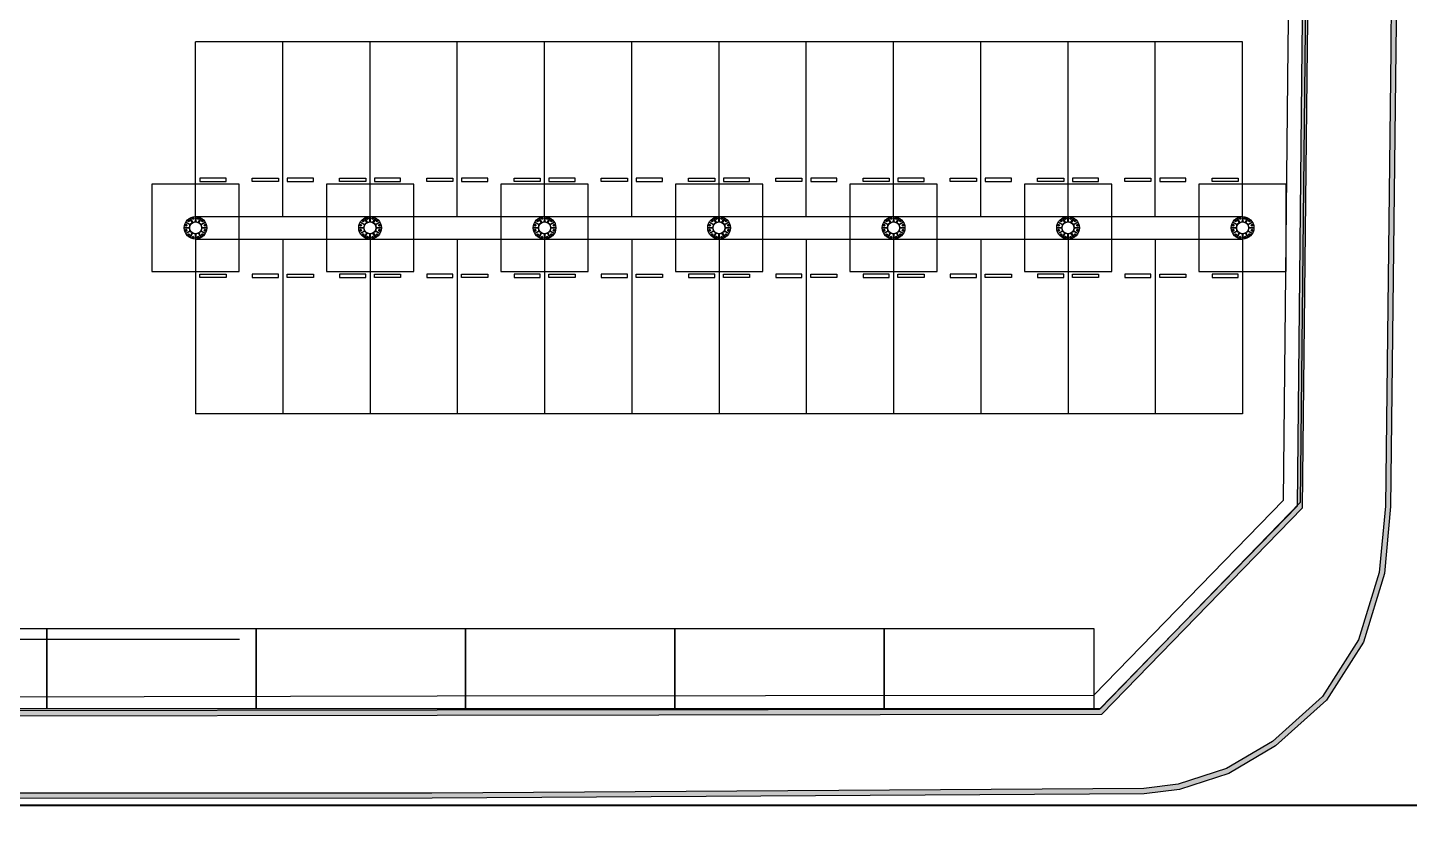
# Model space of a CAD drawing. Header units: millimetres. Extents: x 10297564 to 11610295, y -9287743 to -8409454.
# Drawn here: x 10439877 to 10479468, y -8916134 to -8892861 of the extents above; entities that cross this region are included whole.
import ezdxf

# ---------------------------------------------------------------- set-up
doc = ezdxf.new("R2010")
doc.units = ezdxf.units.MM
doc.header["$LTSCALE"] = 100
doc.linetypes.add('CEN3', pattern=[14, 10, -1.5, 1, -1.5])
doc.layers.add('E-BACK', color=8, linetype='Continuous')
doc.layers.add('LEGEND', color=1, linetype='Continuous')

# ---------------------------------------------------------------- blocks, each defined once
blk = doc.blocks.new('ANCHOR_BOLT-PLAN-M24')
at = {"layer": 'E-BACK'}
for p, q in [((-26, 0), (26, 0)), ((-20, -4), (-18, 3)), ((0, 21), (-18, 10)), ((-18, 10), (-18, -10)), ((-13, 16), (-15, 12)), ((-13, 16), (-6, 17)), ((0, 26), (0, -26)), ((18, 10), (0, 21)), ((7, 20), (3, 19)), ((7, 20), (12, 14)), ((18, -10), (18, 10)), ((20, 4), (18, 7)), ((20, 4), (18, -3)), ((-20, -4), (-18, -7)), ((-18, -10), (0, -21)), ((-7, -20), (-12, -14)), ((-7, -20), (-3, -19)), ((0, -21), (18, -10)), ((13, -16), (6, -17)), ((13, -16), (15, -12))]:
    blk.add_line(p, q, dxfattribs=at)
for radius in [22, 12]:
    blk.add_circle((0, 0), radius, dxfattribs=at)
blk = doc.blocks.new('Arrow_Circle')
blk.add_circle((0, 0), 1)

msp = doc.modelspace()

# ---------------------------------------------------------------- hatches: boundary and pattern name
at = {"layer": 'E-BACK'}
h = msp.add_hatch(color=256, dxfattribs=at)
h.dxf.hatch_style = 1
h.paths.add_polyline_path([(10418572.2, -8914625.2), (10416959.7, -8912616.9), (10417001.9, -8912461.9), (10451613.7, -8912395.1), (10470592, -8912374.1), (10476259.3, -8906553.1), (10476399.4, -8893426), (10476594.8, -8877103.4), (10476805.5, -8860934.7), (10468592, -8853118.2), (10448878, -8853111.4), (10445253.4, -8853037.1), (10445273, -8852913), (10447039.7, -8850898.9), (10447512.2, -8850594.9), (10447809.8, -8850575.3), (10468934, -8850621.4), (10470601, -8850730.4), (10472146.4, -8851157.4), (10473722.2, -8851858.4), (10475254.8, -8852934.4), (10476987.6, -8854677.7), (10478304.7, -8856815.2), (10478993.6, -8858399.6), (10479425.1, -8860899), (10479244.2, -8877289.2), (10479083, -8893505.7), (10478929.7, -8906569.4), (10478754.5, -8908493), (10478149.5, -8910459.3), (10477095.7, -8912116), (10475634.7, -8913426.6), (10474291.3, -8914218.2), (10472878.5, -8914676.3), (10471873.1, -8914800.4), (10451463.6, -8914929.9), (10419302.2, -8914945.6), (10418810.5, -8914769)])
h.paths.add_polyline_path([(10418672.4, -8914510.5), (10417147.8, -8912611.6), (10451613.9, -8912545.1), (10470655.4, -8912524.1), (10476408.7, -8906614.7), (10476549.4, -8893427.7), (10476744.8, -8877105.2), (10476956.3, -8860871.2), (10468651.9, -8852968.2), (10448879.6, -8852961.4), (10445491, -8852891.9), (10447138.5, -8851013.6), (10447560.7, -8850742), (10447814.6, -8850725.3), (10468928.9, -8850771.4), (10470575.8, -8850879), (10472095.7, -8851299), (10473647.9, -8851989.5), (10475157.7, -8853049.6), (10476869, -8854771.2), (10478171.4, -8856884.8), (10478848.9, -8858442.8), (10479274.9, -8860911), (10479094.2, -8877287.7), (10478933.1, -8893504.1), (10478779.8, -8906561.7), (10478606.5, -8908463.8), (10478012.1, -8910395.9), (10476980.2, -8912018.1), (10475545.7, -8913305), (10474229.4, -8914080.6), (10472845.9, -8914529.2), (10471863.4, -8914650.5), (10451463.1, -8914779.9), (10419328.3, -8914795.6), (10418875.3, -8914632.8)], flags=16)

# ---------------------------------------------------------------- linework, layer by layer
for p, q in [((10476832.5, -8860880.6), (10476336.4, -8906458.5)), ((10475999.4, -8893421.5), (10476194.8, -8877098.4)), ((10476399.4, -8893426), (10476594.8, -8877103.4)), ((10476549.4, -8893427.7), (10476744.8, -8877105.2)), ((10479094.2, -8877287.7), (10478933.1, -8893504.1)), ((10479244.2, -8877289.2), (10479083, -8893505.7)), ((10475861, -8906388.8), (10475999.4, -8893421.5)), ((10476259.3, -8906553.1), (10476399.4, -8893426)), ((10476408.7, -8906614.7), (10476549.4, -8893427.7)), ((10478933.1, -8893504.1), (10478779.8, -8906561.7)), ((10479083, -8893505.7), (10478929.7, -8906569.4)), ((10470423, -8911974.3), (10475861, -8906388.8)), ((10470592, -8912374.1), (10476259.3, -8906553.1)), ((10476336.4, -8906458.5), (10470608.4, -8912367.8)), ((10470655.4, -8912524.1), (10476408.7, -8906614.7)), ((10478779.8, -8906561.7), (10478606.5, -8908463.8)), ((10478929.7, -8906569.4), (10478754.5, -8908493)), ((10478606.5, -8908463.8), (10478012.1, -8910395.9)), ((10478754.5, -8908493), (10478149.5, -8910459.3)), ((10478012.1, -8910395.9), (10476980.2, -8912018.1)), ((10478149.5, -8910459.3), (10477095.7, -8912116)), ((10417001.1, -8912061.9), (10451613.1, -8911995.1)), ((10451613.1, -8911995.1), (10470423, -8911974.3)), ((10476980.2, -8912018.1), (10475545.7, -8913305)), ((10477095.7, -8912116), (10475634.7, -8913426.6)), ((10470608.4, -8912367.8), (10404512.7, -8912367.8)), ((10417001.9, -8912461.9), (10451613.7, -8912395.1)), ((10417147.8, -8912611.6), (10451613.9, -8912545.1)), ((10451613.7, -8912395.1), (10470592, -8912374.1)), ((10451613.9, -8912545.1), (10470655.4, -8912524.1)), ((10475545.7, -8913305), (10474229.4, -8914080.6)), ((10475634.7, -8913426.6), (10474291.3, -8914218.2)), ((10474229.4, -8914080.6), (10472845.9, -8914529.2)), ((10472845.9, -8914529.2), (10471863.4, -8914650.5)), ((10474291.3, -8914218.2), (10472878.5, -8914676.3)), ((10451463.6, -8914929.9), (10419302.2, -8914945.6)), ((10451463.1, -8914779.9), (10419328.3, -8914795.6)), ((10471863.4, -8914650.5), (10451463.1, -8914779.9)), ((10471873.1, -8914800.4), (10451463.6, -8914929.9)), ((10472878.5, -8914676.3), (10471873.1, -8914800.4))]:
    msp.add_line(p, q, dxfattribs=at)
at = {"layer": 'E-BACK', "linetype": 'ByBlock', "ltscale": 1.8}
for p, q in [((10447188.4, -8893268.1), (10444688.4, -8893268.1)), ((10444688.4, -8898268.1), (10444688.4, -8893268.1)), ((10447188.4, -8898268.1), (10447188.4, -8893268.1)), ((10449688.4, -8893268.1), (10447188.4, -8893268.1)), ((10447188.4, -8898268.1), (10447188.4, -8893268.1)), ((10449688.4, -8898268.1), (10449688.4, -8893268.1)), ((10452188.4, -8893268.1), (10449688.4, -8893268.1)), ((10449688.4, -8898268.1), (10449688.4, -8893268.1)), ((10452188.4, -8898268.1), (10452188.4, -8893268.1)), ((10454688.4, -8893268.1), (10452188.4, -8893268.1)), ((10452188.4, -8898268.1), (10452188.4, -8893268.1)), ((10454688.4, -8898268.1), (10454688.4, -8893268.1)), ((10457188.4, -8893268.1), (10454688.4, -8893268.1)), ((10454688.4, -8898268.1), (10454688.4, -8893268.1)), ((10457188.4, -8898268.1), (10457188.4, -8893268.1)), ((10459688.4, -8893268.1), (10457188.4, -8893268.1)), ((10457188.4, -8898268.1), (10457188.4, -8893268.1)), ((10459688.4, -8898268.1), (10459688.4, -8893268.1)), ((10462188.4, -8893268.1), (10459688.4, -8893268.1)), ((10459688.4, -8898268.1), (10459688.4, -8893268.1)), ((10462188.4, -8898268.1), (10462188.4, -8893268.1)), ((10464688.4, -8893268.1), (10462188.4, -8893268.1)), ((10462188.4, -8898268.1), (10462188.4, -8893268.1)), ((10464688.4, -8898268.1), (10464688.4, -8893268.1)), ((10467188.4, -8893268.1), (10464688.4, -8893268.1)), ((10464688.4, -8898268.1), (10464688.4, -8893268.1)), ((10467188.4, -8898268.1), (10467188.4, -8893268.1)), ((10469688.4, -8893268.1), (10467188.4, -8893268.1)), ((10467188.4, -8898268.1), (10467188.4, -8893268.1)), ((10469688.4, -8898268.1), (10469688.4, -8893268.1)), ((10472188.4, -8893268.1), (10469688.4, -8893268.1)), ((10469688.4, -8898268.1), (10469688.4, -8893268.1)), ((10472188.4, -8898268.1), (10472188.4, -8893268.1)), ((10474688.4, -8893268.1), (10472188.4, -8893268.1)), ((10472188.4, -8898268.1), (10472188.4, -8893268.1)), ((10474688.4, -8898268.1), (10474688.4, -8893268.1)), ((10445563.4, -8897168.1), (10444813.4, -8897168.1)), ((10444813.4, -8897168.1), (10444813.4, -8897268.1)), ((10444813.4, -8897268.1), (10445563.4, -8897268.1)), ((10445563.4, -8897268.1), (10445563.4, -8897168.1)), ((10446313.4, -8897168.1), (10447063.4, -8897168.1)), ((10446313.4, -8897268.1), (10446313.4, -8897168.1)), ((10447063.4, -8897268.1), (10446313.4, -8897268.1)), ((10447063.4, -8897168.1), (10447063.4, -8897268.1)), ((10448063.4, -8897168.1), (10447313.4, -8897168.1)), ((10447313.4, -8897168.1), (10447313.4, -8897268.1)), ((10447313.4, -8897268.1), (10448063.4, -8897268.1)), ((10448063.4, -8897268.1), (10448063.4, -8897168.1)), ((10448813.4, -8897168.1), (10449563.4, -8897168.1)), ((10448813.4, -8897268.1), (10448813.4, -8897168.1)), ((10449563.4, -8897268.1), (10448813.4, -8897268.1)), ((10449563.4, -8897168.1), (10449563.4, -8897268.1)), ((10450563.4, -8897168.1), (10449813.4, -8897168.1)), ((10449813.4, -8897168.1), (10449813.4, -8897268.1)), ((10449813.4, -8897268.1), (10450563.4, -8897268.1)), ((10450563.4, -8897268.1), (10450563.4, -8897168.1)), ((10451313.4, -8897168.1), (10452063.4, -8897168.1)), ((10451313.4, -8897268.1), (10451313.4, -8897168.1)), ((10452063.4, -8897268.1), (10451313.4, -8897268.1)), ((10452063.4, -8897168.1), (10452063.4, -8897268.1)), ((10453063.4, -8897168.1), (10452313.4, -8897168.1)), ((10452313.4, -8897168.1), (10452313.4, -8897268.1)), ((10452313.4, -8897268.1), (10453063.4, -8897268.1)), ((10453063.4, -8897268.1), (10453063.4, -8897168.1)), ((10453813.4, -8897168.1), (10454563.4, -8897168.1)), ((10453813.4, -8897268.1), (10453813.4, -8897168.1)), ((10454563.4, -8897268.1), (10453813.4, -8897268.1)), ((10454563.4, -8897168.1), (10454563.4, -8897268.1)), ((10455563.4, -8897168.1), (10454813.4, -8897168.1)), ((10454813.4, -8897168.1), (10454813.4, -8897268.1)), ((10454813.4, -8897268.1), (10455563.4, -8897268.1)), ((10455563.4, -8897268.1), (10455563.4, -8897168.1)), ((10456313.4, -8897168.1), (10457063.4, -8897168.1)), ((10456313.4, -8897268.1), (10456313.4, -8897168.1)), ((10457063.4, -8897268.1), (10456313.4, -8897268.1)), ((10457063.4, -8897168.1), (10457063.4, -8897268.1)), ((10458063.4, -8897168.1), (10457313.4, -8897168.1)), ((10457313.4, -8897168.1), (10457313.4, -8897268.1)), ((10457313.4, -8897268.1), (10458063.4, -8897268.1)), ((10458063.4, -8897268.1), (10458063.4, -8897168.1)), ((10458813.4, -8897168.1), (10459563.4, -8897168.1)), ((10458813.4, -8897268.1), (10458813.4, -8897168.1)), ((10459563.4, -8897268.1), (10458813.4, -8897268.1)), ((10459563.4, -8897168.1), (10459563.4, -8897268.1)), ((10460563.4, -8897168.1), (10459813.4, -8897168.1)), ((10459813.4, -8897168.1), (10459813.4, -8897268.1)), ((10459813.4, -8897268.1), (10460563.4, -8897268.1)), ((10460563.4, -8897268.1), (10460563.4, -8897168.1)), ((10461313.4, -8897168.1), (10462063.4, -8897168.1)), ((10461313.4, -8897268.1), (10461313.4, -8897168.1)), ((10462063.4, -8897268.1), (10461313.4, -8897268.1)), ((10462063.4, -8897168.1), (10462063.4, -8897268.1)), ((10463063.4, -8897168.1), (10462313.4, -8897168.1)), ((10462313.4, -8897168.1), (10462313.4, -8897268.1)), ((10462313.4, -8897268.1), (10463063.4, -8897268.1)), ((10463063.4, -8897268.1), (10463063.4, -8897168.1)), ((10463813.4, -8897168.1), (10464563.4, -8897168.1)), ((10463813.4, -8897268.1), (10463813.4, -8897168.1)), ((10464563.4, -8897268.1), (10463813.4, -8897268.1)), ((10464563.4, -8897168.1), (10464563.4, -8897268.1)), ((10465563.4, -8897168.1), (10464813.4, -8897168.1)), ((10464813.4, -8897168.1), (10464813.4, -8897268.1)), ((10464813.4, -8897268.1), (10465563.4, -8897268.1)), ((10465563.4, -8897268.1), (10465563.4, -8897168.1)), ((10466313.4, -8897168.1), (10467063.4, -8897168.1)), ((10466313.4, -8897268.1), (10466313.4, -8897168.1)), ((10467063.4, -8897268.1), (10466313.4, -8897268.1)), ((10467063.4, -8897168.1), (10467063.4, -8897268.1)), ((10468063.4, -8897168.1), (10467313.4, -8897168.1)), ((10467313.4, -8897168.1), (10467313.4, -8897268.1)), ((10467313.4, -8897268.1), (10468063.4, -8897268.1)), ((10468063.4, -8897268.1), (10468063.4, -8897168.1)), ((10468813.4, -8897168.1), (10469563.4, -8897168.1)), ((10468813.4, -8897268.1), (10468813.4, -8897168.1)), ((10469563.4, -8897268.1), (10468813.4, -8897268.1)), ((10469563.4, -8897168.1), (10469563.4, -8897268.1)), ((10470563.4, -8897168.1), (10469813.4, -8897168.1)), ((10469813.4, -8897168.1), (10469813.4, -8897268.1)), ((10469813.4, -8897268.1), (10470563.4, -8897268.1)), ((10470563.4, -8897268.1), (10470563.4, -8897168.1)), ((10471313.4, -8897168.1), (10472063.4, -8897168.1)), ((10471313.4, -8897268.1), (10471313.4, -8897168.1)), ((10472063.4, -8897268.1), (10471313.4, -8897268.1)), ((10472063.4, -8897168.1), (10472063.4, -8897268.1)), ((10473063.4, -8897168.1), (10472313.4, -8897168.1)), ((10472313.4, -8897168.1), (10472313.4, -8897268.1)), ((10472313.4, -8897268.1), (10473063.4, -8897268.1)), ((10473063.4, -8897268.1), (10473063.4, -8897168.1)), ((10473813.4, -8897168.1), (10474563.4, -8897168.1)), ((10473813.4, -8897268.1), (10473813.4, -8897168.1)), ((10474563.4, -8897268.1), (10473813.4, -8897268.1)), ((10474563.4, -8897168.1), (10474563.4, -8897268.1)), ((10444688.4, -8898268.1), (10447188.4, -8898268.1)), ((10447188.4, -8898268.1), (10449688.4, -8898268.1)), ((10449688.4, -8898268.1), (10452188.4, -8898268.1)), ((10452188.4, -8898268.1), (10454688.4, -8898268.1)), ((10454688.4, -8898268.1), (10457188.4, -8898268.1)), ((10457188.4, -8898268.1), (10459688.4, -8898268.1)), ((10459688.4, -8898268.1), (10462188.4, -8898268.1)), ((10462188.4, -8898268.1), (10464688.4, -8898268.1)), ((10464688.4, -8898268.1), (10467188.4, -8898268.1)), ((10467188.4, -8898268.1), (10469688.4, -8898268.1)), ((10469688.4, -8898268.1), (10472188.4, -8898268.1)), ((10472188.4, -8898268.1), (10474688.4, -8898268.1)), ((10444688.4, -8898918.1), (10447188.4, -8898918.1)), ((10444688.4, -8898918.1), (10444688.4, -8903918.1)), ((10447188.4, -8898918.1), (10447188.4, -8903918.1)), ((10447188.4, -8898918.1), (10449688.4, -8898918.1)), ((10447188.4, -8898918.1), (10447188.4, -8903918.1)), ((10449688.4, -8898918.1), (10449688.4, -8903918.1)), ((10449688.4, -8898918.1), (10452188.4, -8898918.1)), ((10449688.4, -8898918.1), (10449688.4, -8903918.1)), ((10452188.4, -8898918.1), (10452188.4, -8903918.1)), ((10452188.4, -8898918.1), (10454688.4, -8898918.1)), ((10452188.4, -8898918.1), (10452188.4, -8903918.1)), ((10454688.4, -8898918.1), (10454688.4, -8903918.1)), ((10454688.4, -8898918.1), (10457188.4, -8898918.1)), ((10454688.4, -8898918.1), (10454688.4, -8903918.1)), ((10457188.4, -8898918.1), (10457188.4, -8903918.1)), ((10457188.4, -8898918.1), (10459688.4, -8898918.1)), ((10457188.4, -8898918.1), (10457188.4, -8903918.1)), ((10459688.4, -8898918.1), (10459688.4, -8903918.1)), ((10459688.4, -8898918.1), (10462188.4, -8898918.1)), ((10459688.4, -8898918.1), (10459688.4, -8903918.1)), ((10462188.4, -8898918.1), (10462188.4, -8903918.1)), ((10462188.4, -8898918.1), (10464688.4, -8898918.1)), ((10462188.4, -8898918.1), (10462188.4, -8903918.1)), ((10464688.4, -8898918.1), (10464688.4, -8903918.1)), ((10464688.4, -8898918.1), (10467188.4, -8898918.1)), ((10464688.4, -8898918.1), (10464688.4, -8903918.1)), ((10467188.4, -8898918.1), (10467188.4, -8903918.1)), ((10467188.4, -8898918.1), (10469688.4, -8898918.1)), ((10467188.4, -8898918.1), (10467188.4, -8903918.1)), ((10469688.4, -8898918.1), (10469688.4, -8903918.1)), ((10469688.4, -8898918.1), (10472188.4, -8898918.1)), ((10469688.4, -8898918.1), (10469688.4, -8903918.1)), ((10472188.4, -8898918.1), (10472188.4, -8903918.1)), ((10472188.4, -8898918.1), (10474688.4, -8898918.1)), ((10472188.4, -8898918.1), (10472188.4, -8903918.1)), ((10474688.4, -8898918.1), (10474688.4, -8903918.1)), ((10444813.4, -8900018.1), (10444813.4, -8899918.1)), ((10444813.4, -8899918.1), (10445563.4, -8899918.1)), ((10445563.4, -8899918.1), (10445563.4, -8900018.1)), ((10447063.4, -8899918.1), (10446313.4, -8899918.1)), ((10446313.4, -8899918.1), (10446313.4, -8900018.1)), ((10447063.4, -8900018.1), (10447063.4, -8899918.1)), ((10447313.4, -8900018.1), (10447313.4, -8899918.1)), ((10447313.4, -8899918.1), (10448063.4, -8899918.1)), ((10448063.4, -8899918.1), (10448063.4, -8900018.1)), ((10449563.4, -8899918.1), (10448813.4, -8899918.1)), ((10448813.4, -8899918.1), (10448813.4, -8900018.1)), ((10449563.4, -8900018.1), (10449563.4, -8899918.1)), ((10449813.4, -8900018.1), (10449813.4, -8899918.1)), ((10449813.4, -8899918.1), (10450563.4, -8899918.1)), ((10450563.4, -8899918.1), (10450563.4, -8900018.1)), ((10452063.4, -8899918.1), (10451313.4, -8899918.1)), ((10451313.4, -8899918.1), (10451313.4, -8900018.1)), ((10452063.4, -8900018.1), (10452063.4, -8899918.1)), ((10452313.4, -8900018.1), (10452313.4, -8899918.1)), ((10452313.4, -8899918.1), (10453063.4, -8899918.1)), ((10453063.4, -8899918.1), (10453063.4, -8900018.1)), ((10454563.4, -8899918.1), (10453813.4, -8899918.1)), ((10453813.4, -8899918.1), (10453813.4, -8900018.1)), ((10454563.4, -8900018.1), (10454563.4, -8899918.1)), ((10454813.4, -8900018.1), (10454813.4, -8899918.1)), ((10454813.4, -8899918.1), (10455563.4, -8899918.1)), ((10455563.4, -8899918.1), (10455563.4, -8900018.1)), ((10457063.4, -8899918.1), (10456313.4, -8899918.1)), ((10456313.4, -8899918.1), (10456313.4, -8900018.1)), ((10457063.4, -8900018.1), (10457063.4, -8899918.1)), ((10457313.4, -8900018.1), (10457313.4, -8899918.1)), ((10457313.4, -8899918.1), (10458063.4, -8899918.1)), ((10458063.4, -8899918.1), (10458063.4, -8900018.1)), ((10459563.4, -8899918.1), (10458813.4, -8899918.1)), ((10458813.4, -8899918.1), (10458813.4, -8900018.1)), ((10459563.4, -8900018.1), (10459563.4, -8899918.1)), ((10459813.4, -8900018.1), (10459813.4, -8899918.1)), ((10459813.4, -8899918.1), (10460563.4, -8899918.1)), ((10460563.4, -8899918.1), (10460563.4, -8900018.1)), ((10462063.4, -8899918.1), (10461313.4, -8899918.1)), ((10461313.4, -8899918.1), (10461313.4, -8900018.1)), ((10462063.4, -8900018.1), (10462063.4, -8899918.1)), ((10462313.4, -8900018.1), (10462313.4, -8899918.1)), ((10462313.4, -8899918.1), (10463063.4, -8899918.1)), ((10463063.4, -8899918.1), (10463063.4, -8900018.1)), ((10464563.4, -8899918.1), (10463813.4, -8899918.1)), ((10463813.4, -8899918.1), (10463813.4, -8900018.1)), ((10464563.4, -8900018.1), (10464563.4, -8899918.1)), ((10464813.4, -8900018.1), (10464813.4, -8899918.1)), ((10464813.4, -8899918.1), (10465563.4, -8899918.1)), ((10465563.4, -8899918.1), (10465563.4, -8900018.1)), ((10467063.4, -8899918.1), (10466313.4, -8899918.1)), ((10466313.4, -8899918.1), (10466313.4, -8900018.1)), ((10467063.4, -8900018.1), (10467063.4, -8899918.1)), ((10467313.4, -8900018.1), (10467313.4, -8899918.1)), ((10467313.4, -8899918.1), (10468063.4, -8899918.1)), ((10468063.4, -8899918.1), (10468063.4, -8900018.1)), ((10469563.4, -8899918.1), (10468813.4, -8899918.1)), ((10468813.4, -8899918.1), (10468813.4, -8900018.1)), ((10469563.4, -8900018.1), (10469563.4, -8899918.1)), ((10469813.4, -8900018.1), (10469813.4, -8899918.1)), ((10469813.4, -8899918.1), (10470563.4, -8899918.1)), ((10470563.4, -8899918.1), (10470563.4, -8900018.1)), ((10472063.4, -8899918.1), (10471313.4, -8899918.1)), ((10471313.4, -8899918.1), (10471313.4, -8900018.1)), ((10472063.4, -8900018.1), (10472063.4, -8899918.1)), ((10472313.4, -8900018.1), (10472313.4, -8899918.1)), ((10472313.4, -8899918.1), (10473063.4, -8899918.1)), ((10473063.4, -8899918.1), (10473063.4, -8900018.1)), ((10474563.4, -8899918.1), (10473813.4, -8899918.1)), ((10473813.4, -8899918.1), (10473813.4, -8900018.1)), ((10474563.4, -8900018.1), (10474563.4, -8899918.1)), ((10445563.4, -8900018.1), (10444813.4, -8900018.1)), ((10446313.4, -8900018.1), (10447063.4, -8900018.1)), ((10448063.4, -8900018.1), (10447313.4, -8900018.1)), ((10448813.4, -8900018.1), (10449563.4, -8900018.1)), ((10450563.4, -8900018.1), (10449813.4, -8900018.1)), ((10451313.4, -8900018.1), (10452063.4, -8900018.1)), ((10453063.4, -8900018.1), (10452313.4, -8900018.1)), ((10453813.4, -8900018.1), (10454563.4, -8900018.1)), ((10455563.4, -8900018.1), (10454813.4, -8900018.1)), ((10456313.4, -8900018.1), (10457063.4, -8900018.1)), ((10458063.4, -8900018.1), (10457313.4, -8900018.1)), ((10458813.4, -8900018.1), (10459563.4, -8900018.1)), ((10460563.4, -8900018.1), (10459813.4, -8900018.1)), ((10461313.4, -8900018.1), (10462063.4, -8900018.1)), ((10463063.4, -8900018.1), (10462313.4, -8900018.1)), ((10463813.4, -8900018.1), (10464563.4, -8900018.1)), ((10465563.4, -8900018.1), (10464813.4, -8900018.1)), ((10466313.4, -8900018.1), (10467063.4, -8900018.1)), ((10468063.4, -8900018.1), (10467313.4, -8900018.1)), ((10468813.4, -8900018.1), (10469563.4, -8900018.1)), ((10470563.4, -8900018.1), (10469813.4, -8900018.1)), ((10471313.4, -8900018.1), (10472063.4, -8900018.1)), ((10473063.4, -8900018.1), (10472313.4, -8900018.1)), ((10473813.4, -8900018.1), (10474563.4, -8900018.1)), ((10447188.4, -8903918.1), (10444688.4, -8903918.1)), ((10449688.4, -8903918.1), (10447188.4, -8903918.1)), ((10452188.4, -8903918.1), (10449688.4, -8903918.1)), ((10454688.4, -8903918.1), (10452188.4, -8903918.1)), ((10457188.4, -8903918.1), (10454688.4, -8903918.1)), ((10459688.4, -8903918.1), (10457188.4, -8903918.1)), ((10462188.4, -8903918.1), (10459688.4, -8903918.1)), ((10464688.4, -8903918.1), (10462188.4, -8903918.1)), ((10467188.4, -8903918.1), (10464688.4, -8903918.1)), ((10469688.4, -8903918.1), (10467188.4, -8903918.1)), ((10472188.4, -8903918.1), (10469688.4, -8903918.1)), ((10474688.4, -8903918.1), (10472188.4, -8903918.1))]:
    msp.add_line(p, q, dxfattribs=at)
at = {"layer": 'E-BACK', "linetype": 'Continuous', "ltscale": 2}
for p, q in [((10434423, -8910067.8), (10440423, -8910067.8)), ((10440423, -8910067.8), (10440423, -8912367.8)), ((10440423, -8910067.8), (10446423, -8910067.8)), ((10440423, -8912367.8), (10440423, -8910067.8)), ((10446423, -8910067.8), (10446423, -8912367.8)), ((10446423, -8910067.8), (10452423, -8910067.8)), ((10446423, -8912367.8), (10446423, -8910067.8)), ((10452423, -8910067.8), (10452423, -8912367.8)), ((10452423, -8910067.8), (10458423, -8910067.8)), ((10452423, -8912367.8), (10452423, -8910067.8)), ((10458423, -8910067.8), (10458423, -8912367.8)), ((10458423, -8910067.8), (10464423, -8910067.8)), ((10458423, -8912367.8), (10458423, -8910067.8)), ((10464423, -8910067.8), (10464423, -8912367.8)), ((10464423, -8910067.8), (10470423, -8910067.8)), ((10464423, -8912367.8), (10464423, -8910067.8)), ((10470423, -8910067.8), (10470423, -8912367.8)), ((10440423, -8912367.8), (10434423, -8912367.8)), ((10446423, -8912367.8), (10440423, -8912367.8)), ((10452423, -8912367.8), (10446423, -8912367.8)), ((10458423, -8912367.8), (10452423, -8912367.8)), ((10464423, -8912367.8), (10458423, -8912367.8)), ((10470423, -8912367.8), (10464423, -8912367.8))]:
    msp.add_line(p, q, dxfattribs=at)
at = {"layer": 'E-BACK', "linetype": 'Continuous'}
msp.add_line((10422264.1, -8910371.4), (10445952, -8910372.3), dxfattribs=at)
at = {"layer": 'E-BACK'}
for points in [[(10443438.4, -8899843.1), (10445938.4, -8899843.1), (10445938.4, -8897343.1), (10443438.4, -8897343.1)], [(10448438.4, -8899843.1), (10450938.4, -8899843.1), (10450938.4, -8897343.1), (10448438.4, -8897343.1)], [(10453438.4, -8899843.1), (10455938.4, -8899843.1), (10455938.4, -8897343.1), (10453438.4, -8897343.1)], [(10458438.4, -8899843.1), (10460938.4, -8899843.1), (10460938.4, -8897343.1), (10458438.4, -8897343.1)], [(10463438.4, -8899843.1), (10465938.4, -8899843.1), (10465938.4, -8897343.1), (10463438.4, -8897343.1)], [(10468438.4, -8899843.1), (10470938.4, -8899843.1), (10470938.4, -8897343.1), (10468438.4, -8897343.1)], [(10473438.4, -8899843.1), (10475938.4, -8899843.1), (10475938.4, -8897343.1), (10473438.4, -8897343.1)]]:
    msp.add_lwpolyline(points, close=True, dxfattribs=at)
for points in [[(10444604.7, -8898436.1), (10444594.3, -8898442.1), (10444525.7, -8898323.3), (10444536.1, -8898317.3), (10444604.7, -8898436.1)], [(10444694.4, -8898415.3), (10444682.4, -8898415.3), (10444682.4, -8898278.1), (10444694.4, -8898278.1), (10444694.4, -8898415.3)], [(10444782.5, -8898442.1), (10444772.1, -8898436.1), (10444840.7, -8898317.3), (10444851.1, -8898323.3), (10444782.5, -8898442.1)], [(10449604.7, -8898436.1), (10449594.3, -8898442.1), (10449525.7, -8898323.3), (10449536.1, -8898317.3), (10449604.7, -8898436.1)], [(10449694.4, -8898415.3), (10449682.4, -8898415.3), (10449682.4, -8898278.1), (10449694.4, -8898278.1), (10449694.4, -8898415.3)], [(10449782.5, -8898442.1), (10449772.1, -8898436.1), (10449840.7, -8898317.3), (10449851.1, -8898323.3), (10449782.5, -8898442.1)], [(10454604.7, -8898436.1), (10454594.3, -8898442.1), (10454525.7, -8898323.3), (10454536.1, -8898317.3), (10454604.7, -8898436.1)], [(10454694.4, -8898415.3), (10454682.4, -8898415.3), (10454682.4, -8898278.1), (10454694.4, -8898278.1), (10454694.4, -8898415.3)], [(10454782.5, -8898442.1), (10454772.1, -8898436.1), (10454840.7, -8898317.3), (10454851.1, -8898323.3), (10454782.5, -8898442.1)], [(10459604.7, -8898436.1), (10459594.3, -8898442.1), (10459525.7, -8898323.3), (10459536.1, -8898317.3), (10459604.7, -8898436.1)], [(10459694.4, -8898415.3), (10459682.4, -8898415.3), (10459682.4, -8898278.1), (10459694.4, -8898278.1), (10459694.4, -8898415.3)], [(10459782.5, -8898442.1), (10459772.1, -8898436.1), (10459840.7, -8898317.3), (10459851.1, -8898323.3), (10459782.5, -8898442.1)], [(10464604.7, -8898436.1), (10464594.3, -8898442.1), (10464525.7, -8898323.3), (10464536.1, -8898317.3), (10464604.7, -8898436.1)], [(10464694.4, -8898415.3), (10464682.4, -8898415.3), (10464682.4, -8898278.1), (10464694.4, -8898278.1), (10464694.4, -8898415.3)], [(10464782.5, -8898442.1), (10464772.1, -8898436.1), (10464840.7, -8898317.3), (10464851.1, -8898323.3), (10464782.5, -8898442.1)], [(10469604.7, -8898436.1), (10469594.3, -8898442.1), (10469525.7, -8898323.3), (10469536.1, -8898317.3), (10469604.7, -8898436.1)], [(10469694.4, -8898415.3), (10469682.4, -8898415.3), (10469682.4, -8898278.1), (10469694.4, -8898278.1), (10469694.4, -8898415.3)], [(10469782.5, -8898442.1), (10469772.1, -8898436.1), (10469840.7, -8898317.3), (10469851.1, -8898323.3), (10469782.5, -8898442.1)], [(10474604.7, -8898436.1), (10474594.3, -8898442.1), (10474525.7, -8898323.3), (10474536.1, -8898317.3), (10474604.7, -8898436.1)], [(10474694.4, -8898415.3), (10474682.4, -8898415.3), (10474682.4, -8898278.1), (10474694.4, -8898278.1), (10474694.4, -8898415.3)], [(10474782.5, -8898442.1), (10474772.1, -8898436.1), (10474840.7, -8898317.3), (10474851.1, -8898323.3), (10474782.5, -8898442.1)], [(10444510.6, -8898587.1), (10444510.6, -8898599.1), (10444373.4, -8898599.1), (10444373.4, -8898587.1), (10444510.6, -8898587.1)], [(10444537.4, -8898499), (10444531.4, -8898509.4), (10444412.6, -8898440.8), (10444418.6, -8898430.4), (10444537.4, -8898499)], [(10444531.4, -8898676.8), (10444537.4, -8898687.2), (10444418.6, -8898755.8), (10444412.6, -8898745.4), (10444531.4, -8898676.8)], [(10444594.3, -8898744.1), (10444604.7, -8898750.1), (10444536.1, -8898868.9), (10444525.7, -8898862.9), (10444594.3, -8898744.1)], [(10444772.1, -8898750.1), (10444782.5, -8898744.1), (10444851.1, -8898862.9), (10444840.7, -8898868.9), (10444772.1, -8898750.1)], [(10444845.4, -8898509.4), (10444839.4, -8898499), (10444958.2, -8898430.4), (10444964.2, -8898440.8), (10444845.4, -8898509.4)], [(10444839.4, -8898687.2), (10444845.4, -8898676.8), (10444964.2, -8898745.4), (10444958.2, -8898755.8), (10444839.4, -8898687.2)], [(10444866.2, -8898599.1), (10444866.2, -8898587.1), (10445003.4, -8898587.1), (10445003.4, -8898599.1), (10444866.2, -8898599.1)], [(10449510.6, -8898587.1), (10449510.6, -8898599.1), (10449373.4, -8898599.1), (10449373.4, -8898587.1), (10449510.6, -8898587.1)], [(10449537.4, -8898499), (10449531.4, -8898509.4), (10449412.6, -8898440.8), (10449418.6, -8898430.4), (10449537.4, -8898499)], [(10449531.4, -8898676.8), (10449537.4, -8898687.2), (10449418.6, -8898755.8), (10449412.6, -8898745.4), (10449531.4, -8898676.8)], [(10449594.3, -8898744.1), (10449604.7, -8898750.1), (10449536.1, -8898868.9), (10449525.7, -8898862.9), (10449594.3, -8898744.1)], [(10449772.1, -8898750.1), (10449782.5, -8898744.1), (10449851.1, -8898862.9), (10449840.7, -8898868.9), (10449772.1, -8898750.1)], [(10449845.4, -8898509.4), (10449839.4, -8898499), (10449958.2, -8898430.4), (10449964.2, -8898440.8), (10449845.4, -8898509.4)], [(10449839.4, -8898687.2), (10449845.4, -8898676.8), (10449964.2, -8898745.4), (10449958.2, -8898755.8), (10449839.4, -8898687.2)], [(10449866.2, -8898599.1), (10449866.2, -8898587.1), (10450003.4, -8898587.1), (10450003.4, -8898599.1), (10449866.2, -8898599.1)], [(10454510.6, -8898587.1), (10454510.6, -8898599.1), (10454373.4, -8898599.1), (10454373.4, -8898587.1), (10454510.6, -8898587.1)], [(10454537.4, -8898499), (10454531.4, -8898509.4), (10454412.6, -8898440.8), (10454418.6, -8898430.4), (10454537.4, -8898499)], [(10454531.4, -8898676.8), (10454537.4, -8898687.2), (10454418.6, -8898755.8), (10454412.6, -8898745.4), (10454531.4, -8898676.8)], [(10454594.3, -8898744.1), (10454604.7, -8898750.1), (10454536.1, -8898868.9), (10454525.7, -8898862.9), (10454594.3, -8898744.1)], [(10454772.1, -8898750.1), (10454782.5, -8898744.1), (10454851.1, -8898862.9), (10454840.7, -8898868.9), (10454772.1, -8898750.1)], [(10454845.4, -8898509.4), (10454839.4, -8898499), (10454958.2, -8898430.4), (10454964.2, -8898440.8), (10454845.4, -8898509.4)], [(10454839.4, -8898687.2), (10454845.4, -8898676.8), (10454964.2, -8898745.4), (10454958.2, -8898755.8), (10454839.4, -8898687.2)], [(10454866.2, -8898599.1), (10454866.2, -8898587.1), (10455003.4, -8898587.1), (10455003.4, -8898599.1), (10454866.2, -8898599.1)], [(10459510.6, -8898587.1), (10459510.6, -8898599.1), (10459373.4, -8898599.1), (10459373.4, -8898587.1), (10459510.6, -8898587.1)], [(10459537.4, -8898499), (10459531.4, -8898509.4), (10459412.6, -8898440.8), (10459418.6, -8898430.4), (10459537.4, -8898499)], [(10459531.4, -8898676.8), (10459537.4, -8898687.2), (10459418.6, -8898755.8), (10459412.6, -8898745.4), (10459531.4, -8898676.8)], [(10459594.3, -8898744.1), (10459604.7, -8898750.1), (10459536.1, -8898868.9), (10459525.7, -8898862.9), (10459594.3, -8898744.1)], [(10459772.1, -8898750.1), (10459782.5, -8898744.1), (10459851.1, -8898862.9), (10459840.7, -8898868.9), (10459772.1, -8898750.1)], [(10459845.4, -8898509.4), (10459839.4, -8898499), (10459958.2, -8898430.4), (10459964.2, -8898440.8), (10459845.4, -8898509.4)], [(10459839.4, -8898687.2), (10459845.4, -8898676.8), (10459964.2, -8898745.4), (10459958.2, -8898755.8), (10459839.4, -8898687.2)], [(10459866.2, -8898599.1), (10459866.2, -8898587.1), (10460003.4, -8898587.1), (10460003.4, -8898599.1), (10459866.2, -8898599.1)], [(10464510.6, -8898587.1), (10464510.6, -8898599.1), (10464373.4, -8898599.1), (10464373.4, -8898587.1), (10464510.6, -8898587.1)], [(10464537.4, -8898499), (10464531.4, -8898509.4), (10464412.6, -8898440.8), (10464418.6, -8898430.4), (10464537.4, -8898499)], [(10464531.4, -8898676.8), (10464537.4, -8898687.2), (10464418.6, -8898755.8), (10464412.6, -8898745.4), (10464531.4, -8898676.8)], [(10464594.3, -8898744.1), (10464604.7, -8898750.1), (10464536.1, -8898868.9), (10464525.7, -8898862.9), (10464594.3, -8898744.1)], [(10464772.1, -8898750.1), (10464782.5, -8898744.1), (10464851.1, -8898862.9), (10464840.7, -8898868.9), (10464772.1, -8898750.1)], [(10464845.4, -8898509.4), (10464839.4, -8898499), (10464958.2, -8898430.4), (10464964.2, -8898440.8), (10464845.4, -8898509.4)], [(10464839.4, -8898687.2), (10464845.4, -8898676.8), (10464964.2, -8898745.4), (10464958.2, -8898755.8), (10464839.4, -8898687.2)], [(10464866.2, -8898599.1), (10464866.2, -8898587.1), (10465003.4, -8898587.1), (10465003.4, -8898599.1), (10464866.2, -8898599.1)], [(10469510.6, -8898587.1), (10469510.6, -8898599.1), (10469373.4, -8898599.1), (10469373.4, -8898587.1), (10469510.6, -8898587.1)], [(10469537.4, -8898499), (10469531.4, -8898509.4), (10469412.6, -8898440.8), (10469418.6, -8898430.4), (10469537.4, -8898499)], [(10469531.4, -8898676.8), (10469537.4, -8898687.2), (10469418.6, -8898755.8), (10469412.6, -8898745.4), (10469531.4, -8898676.8)], [(10469594.3, -8898744.1), (10469604.7, -8898750.1), (10469536.1, -8898868.9), (10469525.7, -8898862.9), (10469594.3, -8898744.1)], [(10469772.1, -8898750.1), (10469782.5, -8898744.1), (10469851.1, -8898862.9), (10469840.7, -8898868.9), (10469772.1, -8898750.1)], [(10469845.4, -8898509.4), (10469839.4, -8898499), (10469958.2, -8898430.4), (10469964.2, -8898440.8), (10469845.4, -8898509.4)], [(10469839.4, -8898687.2), (10469845.4, -8898676.8), (10469964.2, -8898745.4), (10469958.2, -8898755.8), (10469839.4, -8898687.2)], [(10469866.2, -8898599.1), (10469866.2, -8898587.1), (10470003.4, -8898587.1), (10470003.4, -8898599.1), (10469866.2, -8898599.1)], [(10474510.6, -8898587.1), (10474510.6, -8898599.1), (10474373.4, -8898599.1), (10474373.4, -8898587.1), (10474510.6, -8898587.1)], [(10474537.4, -8898499), (10474531.4, -8898509.4), (10474412.6, -8898440.8), (10474418.6, -8898430.4), (10474537.4, -8898499)], [(10474531.4, -8898676.8), (10474537.4, -8898687.2), (10474418.6, -8898755.8), (10474412.6, -8898745.4), (10474531.4, -8898676.8)], [(10474594.3, -8898744.1), (10474604.7, -8898750.1), (10474536.1, -8898868.9), (10474525.7, -8898862.9), (10474594.3, -8898744.1)], [(10474772.1, -8898750.1), (10474782.5, -8898744.1), (10474851.1, -8898862.9), (10474840.7, -8898868.9), (10474772.1, -8898750.1)], [(10474845.4, -8898509.4), (10474839.4, -8898499), (10474958.2, -8898430.4), (10474964.2, -8898440.8), (10474845.4, -8898509.4)], [(10474839.4, -8898687.2), (10474845.4, -8898676.8), (10474964.2, -8898745.4), (10474958.2, -8898755.8), (10474839.4, -8898687.2)], [(10474866.2, -8898599.1), (10474866.2, -8898587.1), (10475003.4, -8898587.1), (10475003.4, -8898599.1), (10474866.2, -8898599.1)], [(10444682.4, -8898770.9), (10444694.4, -8898770.9), (10444694.4, -8898908.1), (10444682.4, -8898908.1), (10444682.4, -8898770.9)], [(10449682.4, -8898770.9), (10449694.4, -8898770.9), (10449694.4, -8898908.1), (10449682.4, -8898908.1), (10449682.4, -8898770.9)], [(10454682.4, -8898770.9), (10454694.4, -8898770.9), (10454694.4, -8898908.1), (10454682.4, -8898908.1), (10454682.4, -8898770.9)], [(10459682.4, -8898770.9), (10459694.4, -8898770.9), (10459694.4, -8898908.1), (10459682.4, -8898908.1), (10459682.4, -8898770.9)], [(10464682.4, -8898770.9), (10464694.4, -8898770.9), (10464694.4, -8898908.1), (10464682.4, -8898908.1), (10464682.4, -8898770.9)], [(10469682.4, -8898770.9), (10469694.4, -8898770.9), (10469694.4, -8898908.1), (10469682.4, -8898908.1), (10469682.4, -8898770.9)], [(10474682.4, -8898770.9), (10474694.4, -8898770.9), (10474694.4, -8898908.1), (10474682.4, -8898908.1), (10474682.4, -8898770.9)]]:
    msp.add_lwpolyline(points, dxfattribs=at)
for centre, radius in [((10444688.4, -8898593.1), 325), ((10449688.4, -8898593.1), 325), ((10454688.4, -8898593.1), 325), ((10459688.4, -8898593.1), 325), ((10464688.4, -8898593.1), 325), ((10469688.4, -8898593.1), 325), ((10474688.4, -8898593.1), 325), ((10444688.4, -8898593.1), 177.8), ((10444688.4, -8898593.1), 169.8), ((10449688.4, -8898593.1), 177.8), ((10449688.4, -8898593.1), 169.8), ((10454688.4, -8898593.1), 177.8), ((10454688.4, -8898593.1), 169.8), ((10459688.4, -8898593.1), 177.8), ((10459688.4, -8898593.1), 169.8), ((10464688.4, -8898593.1), 177.8), ((10464688.4, -8898593.1), 169.8), ((10469688.4, -8898593.1), 177.8), ((10469688.4, -8898593.1), 169.8), ((10474688.4, -8898593.1), 177.8), ((10474688.4, -8898593.1), 169.8)]:
    msp.add_circle(centre, radius, dxfattribs=at)
at = {"layer": 'LEGEND', "color": 4, "linetype": 'CEN3', "ltscale": 2, "const_width": 50}
msp.add_lwpolyline([(10407005.8, -8911038.5), (10407005.8, -8915081.4, 0.4142136), (10407055.8, -8915131.4), (10480337.7, -8915131.4, -0.4142136), (10480387.7, -8915181.4), (10480387.7, -8941870.7)], format="xyb", dxfattribs=at)

# ---------------------------------------------------------------- block references
at = {"layer": 'E-BACK'}
for p in [(10444615.9, -8898322.6), (10444760.9, -8898322.6), (10449615.9, -8898322.6), (10449760.9, -8898322.6), (10454615.9, -8898322.6), (10454760.9, -8898322.6), (10459615.9, -8898322.6), (10459760.9, -8898322.6), (10464615.9, -8898322.6), (10464760.9, -8898322.6), (10469615.9, -8898322.6), (10469760.9, -8898322.6), (10474615.9, -8898322.6), (10474760.9, -8898322.6), (10444417.9, -8898520.6), (10444417.9, -8898665.6), (10444490.4, -8898395.1), (10444886.4, -8898395.1), (10444958.9, -8898520.6), (10444958.9, -8898665.6), (10449417.9, -8898520.6), (10449417.9, -8898665.6), (10449490.4, -8898395.1), (10449886.4, -8898395.1), (10449958.9, -8898520.6), (10449958.9, -8898665.6), (10454417.9, -8898520.6), (10454417.9, -8898665.6), (10454490.4, -8898395.1), (10454886.4, -8898395.1), (10454958.9, -8898520.6), (10454958.9, -8898665.6), (10459417.9, -8898520.6), (10459417.9, -8898665.6), (10459490.4, -8898395.1), (10459886.4, -8898395.1), (10459958.9, -8898520.6), (10459958.9, -8898665.6), (10464417.9, -8898520.6), (10464417.9, -8898665.6), (10464490.4, -8898395.1), (10464886.4, -8898395.1), (10464958.9, -8898520.6), (10464958.9, -8898665.6), (10469417.9, -8898520.6), (10469417.9, -8898665.6), (10469490.4, -8898395.1), (10469886.4, -8898395.1), (10469958.9, -8898520.6), (10469958.9, -8898665.6), (10474417.9, -8898520.6), (10474417.9, -8898665.6), (10474490.4, -8898395.1), (10474886.4, -8898395.1), (10474958.9, -8898520.6), (10474958.9, -8898665.6), (10444490.4, -8898791.1), (10444615.9, -8898863.6), (10444760.9, -8898863.6), (10444886.4, -8898791.1), (10449490.4, -8898791.1), (10449615.9, -8898863.6), (10449760.9, -8898863.6), (10449886.4, -8898791.1), (10454490.4, -8898791.1), (10454615.9, -8898863.6), (10454760.9, -8898863.6), (10454886.4, -8898791.1), (10459490.4, -8898791.1), (10459615.9, -8898863.6), (10459760.9, -8898863.6), (10459886.4, -8898791.1), (10464490.4, -8898791.1), (10464615.9, -8898863.6), (10464760.9, -8898863.6), (10464886.4, -8898791.1), (10469490.4, -8898791.1), (10469615.9, -8898863.6), (10469760.9, -8898863.6), (10469886.4, -8898791.1), (10474490.4, -8898791.1), (10474615.9, -8898863.6), (10474760.9, -8898863.6), (10474886.4, -8898791.1)]:
    msp.add_blockref('ANCHOR_BOLT-PLAN-M24', p, dxfattribs=at)
at = {"layer": 'E-BACK', "xscale": 6, "yscale": 6}
for p in [(10444760.9, -8898863.6), (10449760.9, -8898863.6), (10454760.9, -8898863.6), (10459760.9, -8898863.6), (10464760.9, -8898863.6), (10469760.9, -8898863.6), (10474760.9, -8898863.6)]:
    msp.add_blockref('Arrow_Circle', p, dxfattribs=at)

doc.saveas('drawing.dxf')
